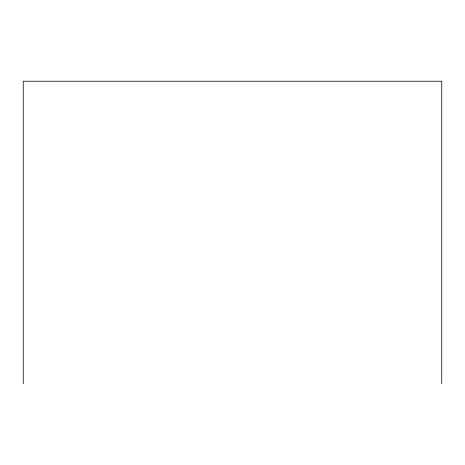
<?xml version="1.0" encoding="UTF-8"?>
<svg xmlns="http://www.w3.org/2000/svg" width="465" height="465" viewBox="0 0 465 465"><rect width="100%" height="100%" fill="white"/><g stroke="black" fill="none" stroke-linecap="round" stroke-linejoin="round"><path stroke-width="0.7" d="M441.75 383.776L441.75 81.224L23.25 81.224L23.25 383.776"/></g></svg>
